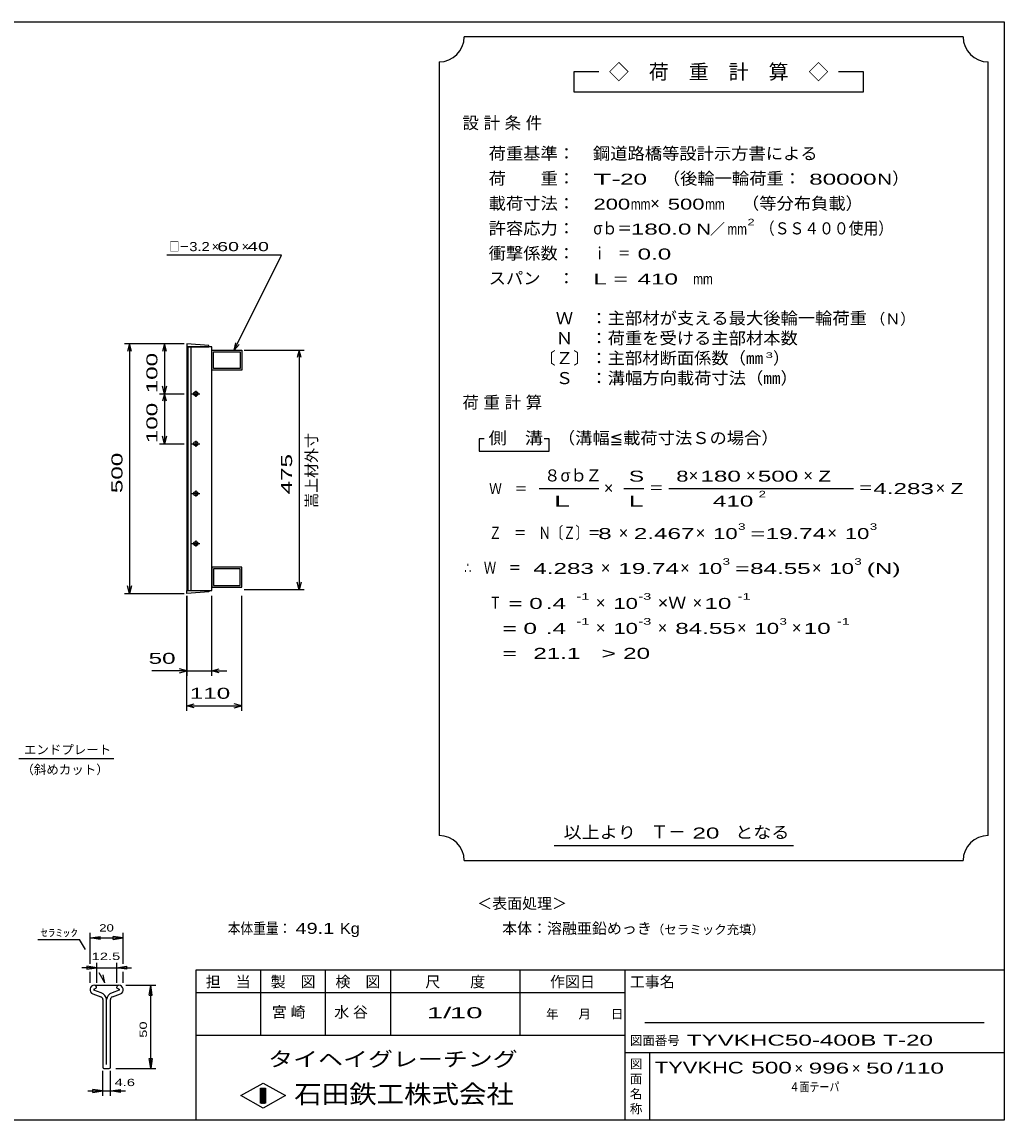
# Model space of a CAD drawing. Units: millimetres, scale not verified. Extents: x -1820 to 1736, y -1282 to 1048.
# Drawn here: x -232 to 1736, y -1152 to 1048 of the extents above; entities that cross this region are included whole.
import ezdxf
from ezdxf.enums import TextEntityAlignment as Align

# ---------------------------------------------------------------- set-up
doc = ezdxf.new("R2010")
doc.units = ezdxf.units.MM
doc.header["$LTSCALE"] = 10
for name, color, linetype, lineweight in [('0_2', 150, 'Continuous', 25), ('16', 3, 'Continuous', 25), ('22', 2, 'Continuous', 25), ('32', 4, 'Continuous', 25)]:
    doc.layers.add(name, color=color, linetype=linetype, lineweight=lineweight)
doc.styles.add('ベクトル', font='')
doc.styles.get('ベクトル').set_extended_font_data('ベクトル')

msp = doc.modelspace()

# ---------------------------------------------------------------- linework, layer by layer
at = {"layer": '0_2'}
for p, q in [((-1724, 1048.5), (1736, 1048.5)), ((1736, 1048.5), (1736, -1151.5)), ((1736, -851.5), (116, -851.5)), ((116, -851.5), (116, -1151.5)), ((246, -851.5), (246, -981.5)), ((376, -981.5), (376, -851.5)), ((506, -851.5), (506, -981.5)), ((766, -981.5), (766, -851.5)), ((976, -851.5), (976, -1151.5)), ((976, -896.5), (116, -896.5)), ((1696, -956.5), (1016, -956.5)), ((116, -981.5), (976, -981.5)), ((976, -1016.5), (1736, -1016.5)), ((1026, -1151.5), (1026, -1016.5)), ((206, -1102.5), (251, -1077.5)), ((251, -1077.5), (296, -1102.5)), ((246, -1087.5), (256, -1087.5)), ((246, -1117.5), (246, -1087.5)), ((246, -1087.5), (248, -1087.5)), ((248, -1087.5), (248, -1117.5)), ((250, -1117.5), (250, -1087.5)), ((250, -1087.5), (252, -1087.5)), ((252, -1087.5), (252, -1117.5)), ((254, -1117.5), (254, -1087.5)), ((254, -1087.5), (256, -1087.5)), ((256, -1087.5), (256, -1117.5)), ((256, -1087.5), (256, -1117.5)), ((251, -1127.5), (206, -1102.5)), ((256, -1117.5), (246, -1117.5)), ((248, -1117.5), (250, -1117.5)), ((296, -1102.5), (251, -1127.5)), ((252, -1117.5), (254, -1117.5)), ((1736, -1151.5), (-1724, -1151.5))]:
    msp.add_line(p, q, dxfattribs=at)
at = {"layer": '16'}
for p, q in [((142, 400.5), (98, 403.5)), ((98, 403.5), (98, 397.5)), ((98, 397.5), (142, 397.5)), ((98, 397.5), (98, -90.5)), ((148, 397.5), (98, 397.5)), ((100, 397.5), (100, -90.5)), ((107, -90.5), (107, 397.5)), ((142, 397.5), (142, 400.5)), ((148, -90.5), (148, 397.5)), ((148, 391), (208, 391)), ((148, 351), (148, 391)), ((151.2, 387.8), (204.8, 387.8)), ((151.2, 354.2), (151.2, 387.8)), ((204.8, 387.8), (204.8, 354.2)), ((208, 391), (208, 351)), ((204.8, 354.2), (151.2, 354.2)), ((208, 351), (148, 351)), ((116, 309.5), (116, 297.5)), ((108, 303.5), (124, 303.5)), ((118, 306.5), (114, 306.5)), ((114, 300.5), (118, 300.5)), ((108, 203.5), (124, 203.5)), ((118, 206.5), (114, 206.5)), ((114, 200.5), (118, 200.5)), ((116, 209.5), (116, 197.5)), ((108, 103.5), (124, 103.5)), ((118, 106.5), (114, 106.5)), ((114, 100.5), (118, 100.5)), ((116, 109.5), (116, 97.5)), ((108, 3.5), (124, 3.5)), ((118, 6.5), (114, 6.5)), ((114, 0.5), (118, 0.5)), ((116, 9.5), (116, -2.5)), ((208, -44), (148, -44)), ((148, -44), (148, -84)), ((208, -84), (208, -44)), ((204.8, -47.2), (151.2, -47.2)), ((151.2, -47.2), (151.2, -80.8)), ((204.8, -80.8), (204.8, -47.2)), ((148, -84), (208, -84)), ((151.2, -80.8), (204.8, -80.8)), ((98, -90.5), (142, -90.5)), ((98, -96.5), (98, -90.5)), ((98, -90.5), (148, -90.5)), ((142, -93.5), (98, -96.5)), ((142, -90.5), (142, -93.5))]:
    msp.add_line(p, q, dxfattribs=at)
for centre, radius, start, end in [((114, 303.5), 3, 90, 270), ((116, 303.5), 4, 46.6, 133.4), ((116, 303.5), 4, 226.6, 313.4), ((118, 303.5), 3, 270, 90), ((114, 203.5), 3, 90, 270), ((116, 203.5), 4, 46.6, 133.4), ((116, 203.5), 4, 226.6, 313.4), ((118, 203.5), 3, 270, 90), ((114, 103.5), 3, 90, 270), ((116, 103.5), 4, 46.6, 133.4), ((116, 103.5), 4, 226.6, 313.4), ((118, 103.5), 3, 270, 90), ((114, 3.5), 3, 90, 270), ((116, 3.5), 4, 46.6, 133.4), ((116, 3.5), 4, 226.6, 313.4), ((118, 3.5), 3, 270, 90)]:
    msp.add_arc(centre, radius, start, end, dxfattribs=at)
at = {"layer": '22', "color": 4}
for p, q in [((1654, 1018.5), (654, 1018.5)), ((604, 968.5), (604, -581.5)), ((1704, -581.5), (1704, 968.5)), ((924, 948.5), (874, 948.5)), ((874, 948.5), (874, 908.5)), ((1454, 948.5), (1404, 948.5)), ((1454, 908.5), (1454, 948.5)), ((874, 908.5), (1454, 908.5)), ((288, 581), (58, 581)), ((193, 391), (288, 581)), ((93, 403.5), (-27, 403.5)), ((-17, 403.5), (-21, 388.5)), ((-13, 388.5), (-17, 403.5)), ((-17, 403.5), (-17, -96.5)), ((93, 403.5), (43, 403.5)), ((53, 403.5), (49, 388.5)), ((57, 388.5), (53, 403.5)), ((53, 403.5), (53, 303.5)), ((193, 391), (196, 405.6)), ((193, 391), (203, 402)), ((213, 391), (333, 391)), ((323, 391), (319, 376)), ((327, 376), (323, 391)), ((323, 391), (323, -89)), ((53, 303.5), (49, 318.5)), ((57, 318.5), (53, 303.5)), ((43, 303.5), (93, 303.5)), ((53, 303.5), (49, 288.5)), ((57, 288.5), (53, 303.5)), ((53, 303.5), (53, 203.5)), ((43, 203.5), (93, 203.5)), ((53, 203.5), (49, 218.5)), ((57, 218.5), (53, 203.5)), ((694, 213.5), (684, 213.5)), ((684, 213.5), (684, 188.5)), ((824, 213.5), (814, 213.5)), ((824, 188.5), (824, 213.5)), ((684, 188.5), (824, 188.5)), ((804, 113.5), (924, 113.5)), ((974, 113.5), (1014, 113.5)), ((1064, 113.5), (1434, 113.5)), ((-17, -96.5), (-21, -81.5)), ((-13, -81.5), (-17, -96.5)), ((323, -89), (319, -74)), ((327, -74), (323, -89)), ((-27, -96.5), (93, -96.5)), ((98, -101.5), (98, -261.5)), ((98, -331.5), (98, -101.5)), ((148, -261.5), (148, -101.5)), ((208, -331.5), (208, -101.5)), ((333, -89), (213, -89)), ((98, -251.5), (28, -251.5)), ((98, -251.5), (83, -247.5)), ((83, -255.5), (98, -251.5)), ((98, -251.5), (148, -251.5)), ((148, -251.5), (163, -247.5)), ((163, -255.5), (148, -251.5)), ((148, -251.5), (178, -251.5)), ((98, -321.5), (113, -317.5)), ((113, -325.5), (98, -321.5)), ((98, -321.5), (208, -321.5)), ((208, -321.5), (193, -317.5)), ((193, -325.5), (208, -321.5)), ((-238.5, -426.9), (-48.5, -426.9)), ((834, -601.5), (1314, -601.5)), ((654, -631.5), (1654, -631.5))]:
    msp.add_line(p, q, dxfattribs=at)
for centre, start, end in [((604, 1018.5), 270, 0), ((1704, 1018.5), 180, 270), ((604, -631.5), 0, 90), ((1704, -631.5), 90, 180)]:
    msp.add_arc(centre, 50, start, end, dxfattribs=at)
at = {"layer": '32'}
for p, q in [((-200.33, -789.5), (-117, -789.5)), ((-105.33, -809.5), (-117, -789.5)), ((-96, -838.5), (-96, -776.5)), ((-96, -786.5), (-76, -783.5)), ((-76, -789.5), (-96, -786.5)), ((-96, -786.5), (-29.33, -786.5)), ((-76, -789.5), (-76, -783.5)), ((-29.33, -786.5), (-49.33, -783.5)), ((-49.33, -789.5), (-49.33, -783.5)), ((-49.33, -789.5), (-29.33, -786.5)), ((-29.33, -838.5), (-29.33, -776.5)), ((-82.67, -846.5), (-112.67, -846.5)), ((-82.67, -846.5), (-102.67, -843.5)), ((-102.67, -843.5), (-102.67, -849.5)), ((-102.67, -849.5), (-82.67, -846.5)), ((-96, -876.5), (-96, -854.5)), ((-82.67, -876.5), (-82.67, -836.5)), ((-82.67, -846.5), (-42.67, -846.5)), ((-66, -876.5), (-77.67, -856.5)), ((-42.67, -836.5), (-42.67, -876.5)), ((-42.67, -846.5), (-22.67, -843.5)), ((-22.67, -849.5), (-42.67, -846.5)), ((-42.67, -846.5), (-12.67, -846.5)), ((-29.33, -876.5), (-29.33, -854.5)), ((-22.67, -843.5), (-22.67, -849.5)), ((-66, -876.5), (-69.67, -860.83)), ((-90.6, -898.76), (-74.36, -904.46)), ((-73.66, -896.59), (-88.06, -891.53)), ((-87.53, -889.21), (-82.73, -886.88)), ((-85.7, -881.5), (-38.87, -881.5)), ((-82.73, -886.88), (-82.73, -886.11)), ((-37.34, -891.53), (-51.74, -896.59)), ((-51.04, -904.46), (-34.81, -898.76)), ((-42.67, -886.11), (-42.67, -886.88)), ((-42.67, -886.88), (-37.87, -889.21)), ((-24.33, -881.5), (35.67, -881.5)), ((22.67, -901.5), (25.67, -881.5)), ((22.67, -901.5), (28.67, -901.5)), ((28.67, -901.5), (25.67, -881.5)), ((25.67, -1048.17), (25.67, -881.5)), ((-70.37, -910.14), (-70.37, -1045.87)), ((-62.67, -1040.53), (-62.67, -910.3)), ((-55.03, -1045.87), (-55.03, -910.14)), ((25.67, -1048.17), (22.67, -1028.17)), ((22.67, -1028.17), (28.67, -1028.17)), ((28.67, -1028.17), (25.67, -1048.17)), ((-70.33, -1103.17), (-70.33, -1053.17)), ((-68.03, -1048.21), (-57.37, -1048.21)), ((-55, -1103.17), (-55, -1053.17)), ((-44.33, -1048.17), (35.67, -1048.17)), ((-100.33, -1093.17), (-70.33, -1093.17)), ((-70.33, -1093.17), (-90.33, -1090.17)), ((-90.33, -1096.17), (-90.33, -1090.17)), ((-90.33, -1096.17), (-70.33, -1093.17)), ((-70.33, -1093.17), (-55, -1093.17)), ((-55, -1093.17), (-35, -1090.17)), ((-35, -1096.17), (-55, -1093.17)), ((-55, -1093.17), (-25, -1093.17)), ((-35, -1096.17), (-35, -1090.17))]:
    msp.add_line(p, q, dxfattribs=at)
for centre, radius, start, end in [((-87.03, -890.5), 9, 90.98, 246.68), ((-86.98, -890.55), 1.47, 111.91, 222.33), ((-87.56, -886.32), 4.83, 2.5, 85.55), ((-77.97, -911.31), 15.33, 3.78, 73.7), ((-47.44, -911.31), 15.33, 106.3, 176.22), ((-37.84, -886.32), 4.83, 94.45, 177.5), ((-38.37, -890.5), 9, 293.32, 89.02002), ((-38.42, -890.55), 1.47, 317.67, 68.08999), ((-76.36, -910.13), 6, 0, 70.58), ((-49.04, -910.13), 6, 109.42, 180), ((-68.03, -1045.87), 2.33, 180, 270), ((-57.37, -1045.87), 2.33, 270, 0)]:
    msp.add_arc(centre, radius, start, end, dxfattribs=at)

# ---------------------------------------------------------------- texts
at = {"layer": '0_2', "style": 'ベクトル'}
for s, height, p in [('担\u3000当', 21.99, (136, -874.5)), ('製\u3000図', 21.99, (266, -874.5)), ('検\u3000図', 21.99, (396, -874.5)), ('尺\u3000\u3000度', 21.99, (576, -874.5)), ('作図日', 21.99, (826, -874.5)), ('工事名', 21.99, (986, -874.5)), ('年', 18.33, (818, -939)), ('月', 18.33, (883, -939)), ('日', 18.33, (948, -939)), ('図面番号', 18.33, (986, -992)), ('図', 18.33, (986, -1039)), ('面', 18.33, (986, -1069)), ('名', 18.33, (986, -1099)), ('称', 18.33, (986, -1129))]:
    msp.add_text(s, height=height, dxfattribs=at).set_placement(p, align=Align.MIDDLE_LEFT)
at = {"layer": '0_2', "color": 222, "style": 'ベクトル'}
for s, height, width, p in [('タイヘイグレーチング', 29.33, 1.25, (261, -1029.5)), ('石田鉄工株式会社', 36.66, 1.1, (313.5, -1099.5))]:
    msp.add_text(s, height=height, dxfattribs=dict(at, width=width)).set_placement(p, align=Align.MIDDLE_LEFT)
at = {"layer": '22', "style": 'ベクトル'}
for s, height, p in [('◇\u3000荷\u3000重\u3000計\u3000算\u3000◇', 29.33, (944, 948.5)), ('）', 24.19, (1512, 735)), ('×', 24.19, (1027, 685)), ('／', 21.99, (1146.5, 633.5)), ('×', 18.33, (148, 598.5)), ('×', 18.33, (208, 598.5)), ('（Ｎ）', 21.99, (1468, 453.5)), ('）', 24.19, (1273, 375)), ('σｂ', 24.19, (847, 140)), ('８', 24.19, (814, 140)), ('Ｚ', 24.19, (897, 140)), ('×', 24.19, (1104, 140)), ('×', 24.19, (1219, 140)), ('×', 24.19, (1334, 140)), ('×', 24.19, (934, 115)), ('×', 24.19, (1599, 115)), ('×', 24.19, (964, 25)), ('×', 24.19, (1118, 25)), ('×', 24.19, (1382, 25)), ('×', 24.19, (928, -45)), ('×', 24.19, (1087, -45)), ('×', 24.19, (1351, -45)), ('×', 24.19, (918, -115)), ('×', 24.19, (1112, -115)), ('×', 24.19, (918, -165)), ('×', 24.19, (1042, -165)), ('×', 24.19, (1201, -165)), ('×', 24.19, (1311, -165)), ('エンドプレート', 18.33, (-228.5, -409.4)), ('（斜めカット）', 18.33, (-233.5, -449.4)), ('Ｔ－', 25.66, (1028, -574)), ('＜表面処理＞', 21.99, (680, -717.5)), ('本体：', 21.99, (730, -767.5)), ('溶融亜鉛めっき', 21.99, (820, -767.5)), ('（セラミック充填）', 18.33, (1030, -770)), ('×', 21.99, (1316, -1047.5)), ('×', 21.99, (1431, -1047.5))]:
    msp.add_text(s, height=height, dxfattribs=at).set_placement(p, align=Align.MIDDLE_LEFT)
for s, height, width, p in [('荷重基準：\u3000', 24.19, 1.05, (703, 785)), ('鋼道路橋等設計示方書による', 24.19, 1.05, (912, 785)), ('荷\u3000\u3000重：\u3000', 24.19, 1.05, (703, 735)), ('（後輪一輪荷重：', 24.19, 1.05, (1052, 735)), ('T-', 21.99, 2, (913, 733.5)), (' 20 ', 21.99, 1.65, (953, 733.5)), (' 80000', 21.99, 1.65, (1332, 733.5)), ('N', 21.99, 1.4, (1482, 733.5)), ('載荷寸法：\u3000', 24.19, 1.05, (703, 685)), ('200', 21.99, 1.5, (913, 683.5)), ('mm', 21.99, 0.8, (988, 683.5)), ('500', 21.99, 1.5, (1062, 683.5)), ('mm', 21.99, 0.8, (1137, 683.5)), ('\u3000（等分布負載）', 24.19, 1.05, (1176, 685)), ('許容応力：\u3000', 24.19, 1.05, (703, 635)), ('σｂ＝', 24.19, 0.9, (913, 635)), ('180.0', 21.99, 1.65, (988, 633.5)), ('N', 21.99, 1.4, (1119, 633.5)), ('mm', 21.99, 0.8, (1181.5, 633.5)), ('2', 13.2, 1.5, (1221.5, 647.5)), ('（ＳＳ４００使用）', 24.19, 0.9, (1246.5, 635)), ('□－', 18.33, 0.8, (63, 598.5)), ('3.2', 18.33, 1.2, (103, 598.5)), (' 60 ', 18.33, 1.6, (148, 598.5)), (' 40 ', 18.33, 1.6, (208, 598.5)), ('衝撃係数：\u3000', 24.19, 1.05, (703, 585)), ('ｉ\u3000＝', 24.19, 0.75, (913, 585)), (' 0.0', 21.99, 1.65, (988, 583.5)), ('スパン\u3000：\u3000', 24.19, 1.05, (703, 535)), ('L =', 21.99, 1.65, (913, 533.5)), (' 410 ', 21.99, 1.65, (988, 533.5)), ('mm', 21.99, 0.8, (1113, 533.5)), ('\u3000Ｗ\u3000：主部材が支える最大後輪一輪荷重', 24.19, 1.05, (803, 455)), ('\u3000Ｎ\u3000：荷重を受ける主部材本数', 24.19, 1.05, (803, 415)), ('〔Ｚ〕：主部材断面係数（㎜', 24.19, 1.05, (803, 375)), ('3', 11, 1.8, (1258, 381)), ('\u3000Ｓ\u3000：溝幅方向載荷寸法（㎜）', 24.19, 1.05, (803, 335)), ('側\u3000溝', 24.19, 1.1, (703, 215)), ('\u3000（溝幅≦載荷寸法Ｓの場合）', 24.19, 1.05, (807, 215)), ('S', 21.99, 1.55, (984, 138.5)), ('8', 21.99, 1.5, (1079, 138.5)), (' 180 ', 21.99, 1.65, (1114, 138.5)), (' 500 ', 21.99, 1.65, (1229, 138.5)), ('Z', 21.99, 1.4, (1364, 138.5)), ('Ｗ\u3000＝', 21.99, 0.85, (704, 113.5)), ('＝', 24.19, 0.9, (1024, 115)), ('＝', 24.19, 0.9, (1444, 115)), ('4.283', 21.99, 1.65, (1474, 113.5)), ('Z', 21.99, 1.4, (1629, 113.5)), ('L', 21.99, 1.8, (984, 88.5)), (' 410 ', 21.99, 1.65, (1139, 88.5)), ('2', 13.2, 1.5, (1244, 102.5)), ('3', 13.2, 1.5, (1203, 37.5)), ('3', 13.2, 1.5, (1467, 37.5)), ('Ｚ\u3000＝\u3000Ｎ〔Ｚ〕＝', 24.19, 0.75, (704, 25)), (' 8 ', 21.99, 1.65, (909, 23.5)), ('2.467', 21.99, 1.65, (994, 23.5)), ('10', 21.99, 1.5, (1153, 23.5)), ('=', 21.99, 1.7, (1228, 23.5)), ('19.74', 21.99, 1.65, (1258, 23.5)), ('10', 21.99, 1.5, (1417, 23.5)), ('∴\u3000Ｗ\u3000＝', 24.19, 0.75, (654, -45)), (' 4.283', 21.99, 1.65, (779, -46.5)), ('19.74', 21.99, 1.65, (963, -46.5)), ('10', 21.99, 1.5, (1122, -46.5)), ('3', 13.2, 1.5, (1172, -32.5)), ('=', 21.99, 1.7, (1197, -46.5)), ('84.55', 21.99, 1.65, (1227, -46.5)), ('10', 21.99, 1.5, (1386, -46.5)), ('3', 13.2, 1.5, (1436, -32.5)), ('(N)', 21.99, 1.65, (1461, -46.5)), ('Ｔ', 24.19, 0.75, (704, -115)), (' = 0', 21.99, 1.65, (729, -116.5)), (' .4 ', 21.99, 1.65, (804, -116.5)), ('-1', 13.2, 1.65, (879, -102.5)), ('10', 21.99, 1.5, (953, -116.5)), ('-3', 13.2, 1.65, (1003, -102.5)), ('×Ｗ', 24.19, 1.1, (1042, -115)), (' 10 ', 21.99, 1.65, (1122, -116.5)), ('-1', 13.2, 1.65, (1202, -102.5)), ('-1', 13.2, 1.65, (879, -152.5)), ('-3', 13.2, 1.65, (1003, -152.5)), ('3', 13.2, 1.5, (1286, -152.5)), ('-1', 13.2, 1.65, (1401, -152.5)), ('  = 0', 21.99, 1.65, (704, -166.5)), (' .4 ', 21.99, 1.65, (804, -166.5)), ('10', 21.99, 1.5, (953, -166.5)), ('84.55', 21.99, 1.65, (1077, -166.5)), ('10', 21.99, 1.5, (1236, -166.5)), (' 10 ', 21.99, 1.65, (1321, -166.5)), (' 50 ', 21.99, 1.65, (8, -226.5)), ('  =', 21.99, 1.65, (704, -216.5)), (' 21.1', 21.99, 1.65, (779, -216.5)), ('>', 21.99, 1.7, (929, -216.5)), (' 20 ', 21.99, 1.65, (959, -216.5)), (' 110 ', 21.99, 1.65, (90.5, -296.5)), ('以上より\u3000', 24.19, 1.1, (853, -575)), (' 20 ', 21.99, 1.65, (1098, -576.5)), ('となる', 24.19, 1.1, (1197, -575)), ('本体重量：', 21.99, 0.85, (180, -767.5)), (' 49.1', 21.99, 1.35, (305, -767.5)), ('Kg', 21.99, 1.1, (405, -767.5)), ('1/', 21.99, 2, (579, -936.5)), (' 10 ', 21.99, 2, (609, -936.5)), ('TYVKHC50-400B T-20            ', 21.99, 1.65, (1100, -991.5)), ('TYVKHC', 23.46, 1.4, (1036, -1046.5)), (' 500 ', 23.46, 1.55, (1216, -1046.5)), (' 996 ', 21.99, 1.65, (1331, -1047.5)), (' 50 ', 21.99, 1.65, (1446, -1047.5)), ('/', 21.99, 1.65, (1521, -1047.5)), (' 110 ', 21.99, 1.65, (1521, -1047.5)), ('４面テーパ', 18.33, 0.8, (1306, -1085))]:
    msp.add_text(s, height=height, dxfattribs=dict(at, width=width)).set_placement(p, align=Align.MIDDLE_LEFT)
at = {"layer": '22', "style": 'ベクトル', "width": 1.65}
for s, p in [(' 100 ', (28, 291)), (' 100 ', (28, 191)), (' 500 ', (-42, 91)), (' 475 ', (298, 88.5))]:
    msp.add_text(s, height=21.99, rotation=90, dxfattribs=at).set_placement(p, align=Align.MIDDLE_LEFT)
at = {"layer": '22', "style": 'ベクトル'}
msp.add_text('嵩上材外寸', height=21.99, rotation=90, dxfattribs=at).set_placement((348, 75), align=Align.MIDDLE_LEFT)
at = {"layer": '22', "attachment_point": 4, "style": 'ベクトル'}
for s, insert, char_height in [('\\T1.28;設計条件', (650.5, 845), 24.19), ('\\T1.28;荷重計算', (650.5, 285), 24.19), ('\\T1.5;\\W2;\\~L\\~', (809, 88.5), 21.99), ('\\T1.25;宮崎\u3000', (268.5, -936.5), 21.99), ('\\T1.25;水谷\u3000', (393.5, -936.5), 21.99)]:
    msp.add_mtext(s, dxfattribs=dict(at, insert=insert, char_height=char_height))
at = {"layer": '32', "color": 2, "style": 'ベクトル'}
for s, width, p in [('ｾﾗﾐｯｸ', 1.5, (-195.33, -776.5)), ('20', 1.35, (-77.67, -766.5)), ('12.5', 1.5, (-92.67, -823.5)), (' 4.6 ', 1.5, (-55, -1076.17))]:
    msp.add_text(s, height=14.66, dxfattribs=dict(at, width=width)).set_placement(p, align=Align.MIDDLE_LEFT)
at = {"layer": '32', "color": 2, "style": 'ベクトル', "width": 1.5}
msp.add_text(' 50 ', height=14.66, rotation=90, dxfattribs=at).set_placement((10.67, -994.83), align=Align.MIDDLE_LEFT)

doc.saveas('drawing.dxf')
